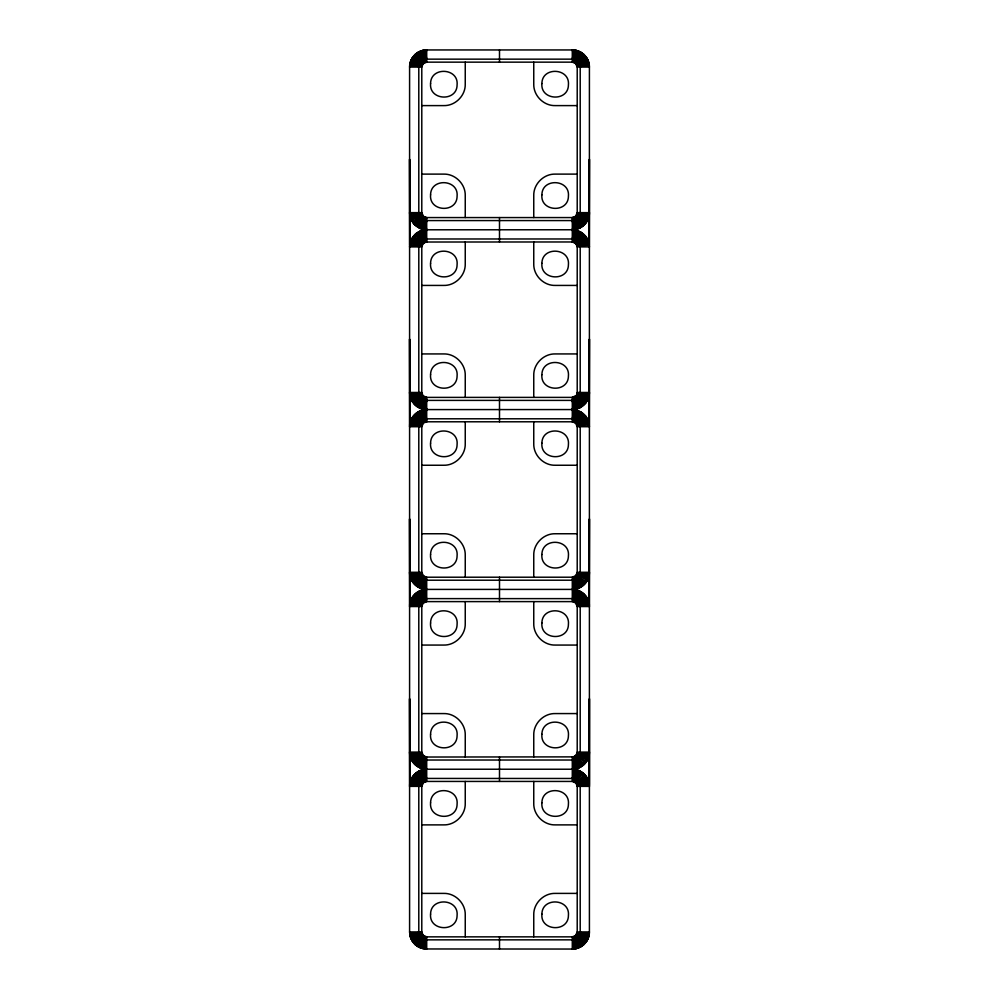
<?xml version="1.0" encoding="UTF-8"?>
<svg xmlns="http://www.w3.org/2000/svg" width="999" height="999" viewBox="0 0 999 999"><rect width="100%" height="100%" fill="white"/><g stroke="black" fill="none" stroke-linecap="round" stroke-linejoin="round"><path stroke-width="1.5" d="M576.136 398.214L577.21 392.47L577.21 246.89L575.936 243.594L572.29 241.97L425.999 242.02L423.064 243.594L421.79 246.89L421.79 392.47L423.064 395.766L426.71 397.39L572.29 397.39L576.236 395.392L585.526 403.334L580.357 407.567L573.126 409.565L426.71 409.59C417.57 409.365 409.365 417.57 409.59 426.71L421.79 426.71L423.414 423.064L426.71 421.79L572.29 421.79L575.586 423.064L577.21 426.71L577.21 572.29L575.936 575.586L572.29 577.21L426.71 577.21L423.414 575.936L421.79 572.29L421.79 426.71L417.819 424.95L409.915 423.376M419.493 239.673L419.505 238.112L415.846 233.654L420.167 231.069L425.874 229.795L572.29 229.77C581.43 229.995 589.635 221.79 589.41 212.65L577.21 212.65L575.586 216.296L572.29 217.57L426.71 217.57L423.414 216.296L421.79 212.65L421.79 67.07L423.064 63.774L426.71 62.15L572.29 62.15L575.586 63.424L577.21 67.07L577.21 212.65L581.181 214.41L589.085 215.984M420.567 946.752L419.393 947.402L419.143 946.078L417.907 946.615L417.844 945.204L416.508 945.678L416.533 944.33L415.209 944.617L412.962 942.132L410.327 936.9L409.59 931.93L409.59 67.07C409.365 57.93 417.57 49.725 426.71 49.95L572.29 49.95C581.43 49.725 589.635 57.93 589.41 67.07L589.41 931.93C589.635 941.07 581.43 949.275 572.29 949.05L425.037 948.963L419.393 947.402L415.209 944.617L415.359 943.281L412.624 939.46L409.59 931.93L421.79 931.93L423.064 935.226L426.71 936.85L572.29 936.85L575.586 935.576L577.21 931.93L577.21 786.35L575.936 783.054L572.29 781.43L426.71 781.43L423.414 782.704L421.79 786.35L421.79 931.93L417.819 933.69L420.966 938.935L425.824 940.958L426.71 939.847L572.29 939.847L577.609 937.799L579.445 935.314L580.207 931.93L580.194 785.963L578.159 781.031L573.064 778.471L426.71 778.433L421.116 780.756L418.793 786.35L418.793 931.93C417.957 936.075 424.875 941.258 425.986 939.31L421.466 937.174L418.793 931.93L417.682 932.816L417.819 933.69L419.617 934.077L422.077 933.578L418.718 936.2L422.764 934.852L420.304 938.336L423.788 935.876L422.589 938.098L420.966 938.935L422.877 935.763L425.137 937.112L426.71 936.85L426.71 949.05L419.18 946.016L415.422 943.218L414.023 943.431L414.31 942.107L412.962 942.132L413.436 940.796L412.025 940.733L412.624 939.46L411.238 939.247L411.888 938.073M589.085 63.736L581.181 65.31L577.21 67.07L589.41 67.07L586.376 59.54L583.578 55.782L583.791 54.383L582.467 54.658L582.492 53.322L581.156 53.796C573.876 61.214 579.283 60.102 580.207 67.07L580.207 212.65L579.607 215.672L577.609 218.519L572.29 220.567L426.71 220.567L423.688 219.967L420.841 217.957L418.793 212.65L418.793 67.07L421.116 61.476L426.71 59.153L572.29 59.153L576.685 60.489M422.589 578.458L420.966 579.295L421.466 577.534L423.414 575.936L421.678 579.832L425.824 581.318L426.71 580.207L572.29 580.207L577.884 577.884L580.207 572.29L580.207 426.71L577.884 421.116L572.29 418.793L426.71 418.793L421.391 420.841L419.393 423.688L418.793 426.71L418.793 572.29C417.957 576.435 424.875 581.618 425.986 579.67L421.466 577.534L418.793 572.29L417.682 573.176L418.718 576.56L421.678 579.832L423.214 578.833L424.188 576.51L422.589 578.458L422.44 580.282L423.876 579.145L424.612 576.735L422.202 575.299L421.79 572.29L409.59 572.29C409.365 581.43 417.57 589.647 426.71 589.41L572.29 589.41C581.43 589.635 589.635 581.43 589.41 572.29L577.21 572.29L581.181 574.05L580.968 574.912L578.696 578.696L574.912 580.968L573.176 581.318L572.29 580.207L577.534 577.534L580.207 572.29L581.318 573.176L581.181 574.05L579.383 574.437L576.923 573.938L579.145 575.124L580.968 574.912L579.557 573.738L577.06 573.476L575.724 576.473L572.29 577.21L572.29 601.61L575.586 602.884L577.21 606.53L577.21 752.11L576.236 755.032L573.476 756.88L426.71 757.03L423.414 755.756L421.79 752.11L421.79 606.53L423.064 603.234L426.71 601.61L572.29 601.61L574.05 597.639L578.696 600.124L581.318 605.644L580.207 606.53L580.207 752.11L578.159 757.429L575.312 759.427L572.29 760.027L426.71 760.027L423.326 759.265L420.841 757.429L418.793 752.11L418.793 606.53L419.393 603.508L421.391 600.661L426.71 598.613L572.677 598.626L577.884 600.936L580.207 606.53L583.603 605.419M422.589 758.278L420.966 759.115L421.466 757.354L423.414 755.756L421.678 759.652L425.824 761.126L426.71 760.027L421.466 757.354L418.793 752.11L417.682 752.996L419.168 757.142L421.678 759.652L423.214 758.653L424.188 756.33L422.589 758.278L422.44 760.102L423.876 758.965L424.612 756.555L422.202 755.119L421.79 752.11L409.59 752.11C409.365 761.25 417.57 769.467 426.71 769.23L572.29 769.23C581.43 769.455 589.635 761.25 589.41 752.11L577.21 752.11L581.181 753.87L580.669 755.581L577.322 759.652L573.176 761.126L572.29 760.027L577.534 757.354L580.207 752.11L581.181 753.87L576.923 753.758L580.282 756.38L578.458 756.231L576.51 754.632L580.669 755.581L579.383 754.257M422.003 937.661L421.678 939.472L424.612 936.375L424.088 940.608L425.999 936.8L425.986 939.31L424.95 940.821L424.563 939.023L425.661 937.249M580.207 606.53L576.997 600.799L577.322 598.988L575.786 599.987L574.812 602.31L578.034 599.525L576.473 603.096L578.696 600.124L576.997 600.799L575.586 602.884L577.297 604.457L577.21 606.53L589.41 606.53C589.622 597.664 581.967 589.71 573.126 589.385L573.851 588.186C581.243 587.574 587.574 581.243 588.186 573.851L589.41 572.29M578.833 782.854L580.669 782.879L579.383 784.203L576.923 784.702L579.145 783.516L580.968 783.728L577.16 785.639L577.072 783.803L575.586 782.704L577.322 778.808L573.176 777.334L572.29 778.433L577.534 781.106L580.207 786.35L581.318 785.464L589.323 784.677L589.41 698.688L589.41 786.35L577.21 786.35L581.181 784.59L579.832 781.318L577.322 778.808L575.786 779.807L574.812 782.13L578.034 779.345L575.936 783.054L579.832 781.318L577.072 783.803L579.295 780.606L577.534 781.106M409.915 243.556L417.819 245.13L421.79 246.89L409.59 246.89L411.238 239.573L415.846 233.654M419.855 603.696L418.032 603.908L421.316 606.006L422.527 603.096L424.612 602.085L424.088 597.852L425.262 599.263L425.524 601.76L423.239 598.151L424.188 602.31L420.966 599.525L423.064 603.234L419.168 601.498L420.167 603.034L422.49 604.008L420.542 602.409L418.718 602.26L422.077 604.882L417.819 604.77L418.793 606.53L421.466 601.286L426.71 598.613L425.824 597.502L421.678 598.988L418.331 603.059L417.819 604.77L421.79 606.53L409.59 606.53C409.39 597.689 417.033 589.66 425.874 589.435L425.149 588.186L425.936 580.169M418.806 246.503L418.793 392.47L419.393 395.492L421.391 398.339L426.71 400.387L572.29 400.387L577.884 398.064L580.207 392.47L580.207 246.89L579.607 243.868L577.609 241.021L572.29 238.973L426.323 238.986L421.116 241.296L418.806 246.503L409.677 245.217L409.59 159.228L409.777 244.38L410.814 245.329L409.59 246.89M420.979 781.643L420.304 779.944L423.788 782.404L422.589 780.182L420.966 779.345L423.064 783.054L419.168 781.318L420.167 782.854L422.49 783.828L420.542 782.229L418.718 782.08L422.077 784.702L417.819 784.59L418.793 786.35L421.466 781.106L426.71 778.433L425.824 777.334L423.239 777.971L419.168 781.318L417.819 784.59L421.79 786.35L409.59 786.35C409.39 777.509 417.033 769.48 425.874 769.255L425.149 768.006L425.936 759.989M589.385 393.306L589.41 392.47L577.21 392.47L581.181 394.23L589.085 395.804L589.385 393.306L588.186 394.031L580.169 393.244M421.74 50.687L424.612 62.625L420.167 51.249M421.74 230.507L424.612 242.445L420.167 231.069M421.74 410.327L424.612 422.265L420.167 410.889M577.26 229.033L574.388 217.095L578.833 228.471M578.833 408.291L576.198 401.91L574.912 401.148L574.388 396.915L575.786 399.013L575.761 400.849L573.176 401.498L572.29 400.387L573.001 397.34L577.26 408.853M581.143 238.037L580.781 241.221L578.871 242.495M409.615 246.054L410.814 245.329C411.426 237.949 417.769 231.606 425.149 230.994L425.874 229.795L420.167 228.471L424.188 216.87L420.966 219.655L421.353 222.677M409.59 426.71L410.814 425.149C411.426 417.769 417.769 411.426 425.149 410.814L425.874 409.615L420.167 408.291L424.188 396.69L420.966 399.475L421.353 402.497M578.833 51.249L574.812 62.85L578.034 60.065L580.968 64.448L581.318 66.184L580.207 67.07L577.534 61.826L572.29 59.153L573.963 50.037M589.41 212.65L588.186 214.211C587.574 221.591 581.231 227.934 573.851 228.546L573.126 229.745L578.833 231.069L574.812 242.67L578.034 239.885L577.647 236.863L580.357 231.793L586.038 236.688L589.085 243.556L589.41 246.89L577.21 246.89L581.181 245.13L589.085 243.556M589.41 392.47L588.186 394.031C587.574 401.411 581.231 407.754 573.851 408.366L573.126 409.565L578.833 410.889L574.812 422.49L578.034 419.705L577.647 416.683L580.357 411.613L586.038 416.508L589.085 423.376L589.41 426.71L577.21 426.71L581.181 424.95L589.085 423.376M416.508 945.678L416.583 944.267L415.209 944.617L415.422 943.218L414.023 943.431L414.373 942.057L412.962 942.132M582.767 56.593L582.492 53.322M426.71 62.15L426.086 60.689L426.71 59.153L424.725 57.043L423.751 57.293L425.986 59.69L426.186 61.676L423.701 62.562L422.44 59.078L422.802 57.63L424.088 58.392L426.71 62.15L426.71 49.95L419.18 52.984L417.907 52.385L417.844 53.796L422.315 60.489M417.207 226.885L421.678 220.192L422.077 214.298L410.327 217.62L414.023 224.138L420.167 228.471M420.167 408.291L417.207 406.705L421.678 400.012L421.241 394.73L421.94 393.656L409.915 395.804L409.59 392.47L421.79 392.47L417.819 394.23L419.168 397.502L422.44 400.462L425.824 401.498L426.71 400.387L426.086 398.851L424.45 397.939L426.71 400.387L425.149 408.366L425.874 409.615M573.826 239.123L575.399 231.231L573.963 229.683L572.29 220.567L577.534 217.894L580.207 212.65L581.181 214.41L578.696 219.056L576.997 218.381L575.586 216.296L577.534 217.894L577.959 221.141L581.805 226.885M581.805 232.655L576.997 240.534L576.923 245.242L581.181 245.13L580.207 246.89L577.534 241.646L572.29 238.973L573.851 230.994L573.126 229.745M575.624 948.725L574.05 940.821L572.29 936.85L572.29 949.05L579.82 946.016L581.093 946.615L581.156 945.204L586.376 939.46L589.41 931.93L577.21 931.93L581.181 933.69L580.669 935.401L577.322 939.472L573.176 940.958L572.29 939.847L577.534 937.174L580.207 931.93L581.318 932.816L581.181 933.69L579.383 934.077L577.06 933.116L579.557 933.378L580.968 934.552L577.072 934.477L580.669 935.401L579.383 934.077M425.137 781.168L424.163 781.568L423.239 777.971L425.524 781.58L425.262 779.083L424.088 777.672L424.637 781.343L426.71 781.43L426.71 757.03L424.95 761.001L423.376 768.905M574.363 577.297L575.786 578.833L575.761 580.669L574.437 579.383L573.938 576.923L575.124 579.145L574.912 580.968L573.738 579.557L573.863 577.472M576.411 780.182L576.56 778.358L573.938 781.717L574.05 777.459L572.29 781.43L572.29 757.03L573.863 757.292L574.812 756.33L576.411 758.278L576.56 760.102L575.124 758.965L574.388 756.555L578.833 767.931M587.112 938.073L587.762 939.247L586.438 939.497L586.975 940.733L585.564 940.796L586.038 942.132L584.69 942.107L584.977 943.431L583.641 943.281L583.791 944.617L582.467 944.33L582.492 945.678L581.156 945.204L579.82 946.016L579.607 947.402L578.396 946.677L578.059 948.051L576.947 947.289L577.26 948.313L574.912 940.608L572.814 937.324L575.299 936.438L576.56 939.922L574.363 936.937L577.322 939.472L576.123 935.763L585.526 942.794M425.874 229.795L425.149 228.546L426.71 220.567L421.466 217.894L418.793 212.65L417.682 213.536L418.331 216.121L421.678 220.192L424.95 221.541L426.71 217.57L426.71 241.97L425.137 241.708L424.188 242.67L422.589 240.722L422.44 238.898L419.505 238.112L421.69 240.771M421.74 408.853L424.088 401.148L423.451 398.564L424.95 401.361L426.71 397.39L426.71 421.79L423.701 422.202L422.44 418.718L419.505 417.932L415.846 413.474M577.26 230.507L575.249 237.113L573.014 239.51L572.29 241.97L572.29 217.57L573.863 217.832L574.812 216.87L576.411 218.818L576.56 220.642L573.176 221.678L572.29 220.567L573.001 217.52L573.738 219.917L576.198 222.09L578.771 220.542L580.332 220.679M575.624 409.915L574.05 417.819L572.29 421.79L572.29 397.39L575.299 396.978L576.411 398.638L576.198 401.91L575.312 399.787M422.589 600.362L422.44 598.538L423.876 599.675M422.589 780.182L422.44 778.358L423.876 779.495M574.837 577.072L576.411 578.458L576.56 580.282L575.124 579.145M417.907 52.385L417.794 53.721L417.207 52.835L417.844 53.796L412.624 59.54L409.59 67.07L421.79 67.07L417.819 65.31L409.915 63.736M412.475 237.387L419.168 241.858L423.426 241.97L421.753 242.819L421.678 239.348L417.207 232.655M581.093 946.615L581.206 945.279M580.332 238.861L578.683 244.243L576.735 244.792L588.111 240.347M573.126 409.565L573.851 410.814L572.29 418.793L577.534 421.466L580.207 426.71L581.318 425.824L580.669 423.239L578.833 423.214L576.735 424.612L578.683 424.063L580.332 418.681M426.71 241.97L425.487 234.428L426.71 229.77L425.487 225.112L425.936 220.529M426.71 421.79L425.487 414.248L426.71 409.59L425.487 404.932L425.936 400.349M575.624 50.275L573.001 62.2L577.26 50.687L576.947 51.711L578.059 50.949L578.396 52.323L583.578 55.782L584.977 55.582L584.69 56.893L586.038 56.868L585.564 58.204L586.975 58.279L586.376 59.54L587.762 59.753L587.112 60.927M581.093 52.385L581.156 53.796L581.805 52.835L581.206 53.721L581.093 52.385L579.82 52.984L579.607 51.598L578.396 52.323L572.29 49.95L573.513 54.608L573.064 59.191M573.064 220.529L573.513 225.112L572.29 229.77L573.513 234.428L573.064 239.011M573.064 400.349L573.513 404.932L572.29 409.59L573.513 414.248L573.064 418.831M425.037 948.963L425.936 939.809M573.064 598.651L573.851 590.634L573.126 589.385M589.41 752.11L588.186 753.671C587.574 761.063 581.243 767.394 573.851 768.006L573.126 769.205L573.851 770.454L573.064 778.471M426.323 59.166L425.824 58.042L424.088 58.392L420.304 60.664L420.979 62.363L423.064 63.774L422.003 61.339L418.818 60.589L413.474 56.206M420.304 240.484L417.819 245.13L418.793 246.89L421.466 241.646L426.71 238.973L424.95 237.999L420.304 240.484L420.979 242.183L423.064 243.594L422.003 241.159L417.257 240.572M579.27 243.157L585.364 239.91L586.038 236.688L584.627 236.763L578.409 241.87M421.74 229.033L425.999 217.52L424.637 217.657L422.527 216.084L420.304 219.056L423.276 216.833L421.466 217.894L420.966 219.655M424.95 58.179L424.637 62.063M423.751 237.113L424.95 237.999L424.637 241.883M423.376 409.915L424.5 415.559L423.751 416.933L424.95 417.819L424.063 420.317L421.678 419.168L417.207 412.475M575.624 229.445L574.05 221.541L574.363 217.657M575.249 402.247L574.05 401.361L574.363 397.477M420.129 217.045L417.257 218.968L417.033 220.592L413.474 223.514M417.207 406.705L413.474 403.334L417.033 400.412L417.257 398.788L420.129 396.865M578.871 62.675L581.743 60.752L581.967 59.128L585.526 56.206M580.781 241.221L581.967 238.948M578.871 422.315L581.743 420.392L581.967 418.768L585.526 415.846M574.837 601.748L574.912 597.852L572.814 601.136L576.123 602.697M575.124 779.495L574.912 777.672L572.814 780.956L576.123 782.517M423.701 217.158L422.14 216.408L422.177 217.183L423.151 217.982L422.202 215.659L417.033 220.592L418.668 220.679L420.317 215.297L422.265 214.748L420.167 216.146L418.331 216.121L419.617 214.797L417.819 214.41L409.915 215.984L409.59 212.65L421.79 212.65L417.819 214.41L418.943 214.186M423.376 409.265L424.725 402.497L424.088 401.148L425.999 397.34L422.527 396.653L420.966 399.475M576.947 51.711L576.448 50.462L573.738 52.323L572.29 49.95L572.29 62.15L573.863 61.888L575.212 63.124L578.696 60.664L576.473 63.636L575.849 61.738L577.634 62.687L578.034 60.065L573.176 58.042L572.29 59.153L573.938 62.438L576.56 59.078L576.198 57.63L574.587 59.503M576.411 240.722L576.198 237.45L575.249 237.113L572.814 241.496L576.473 242.707L578.034 239.885L574.05 237.999L572.29 238.973L573.938 242.257L577.647 236.863M577.26 410.327L573.001 421.84L574.363 421.703L575.212 422.764L576.997 420.979L581.967 418.768M419.493 219.867L420.591 217.67M409.59 392.47L412.624 400L415.422 403.758L415.209 405.157L416.583 404.807L421.69 398.589M576.136 61.326L576.236 64.148L578.458 62.949L579.495 58.292L583.154 53.834L582.467 54.658M586.038 56.868L584.627 56.943L584.977 55.582L583.641 55.719L583.791 54.383L582.417 54.733M576.136 241.146L576.236 243.968L578.458 242.769L579.507 239.673L579.245 236.488L578.733 234.84L573.626 233.291L572.29 229.77L573.626 226.249L580.956 223.214L580.519 224.975L581.693 224.101L584.977 224.138L584.627 222.777L578.409 217.67M589.41 426.71L586.376 419.18L583.578 415.422L583.791 414.023L582.417 414.373L577.31 420.591M425.037 50.037L426.71 59.153L421.466 61.826L418.793 67.07L417.682 66.184L409.677 65.397M424.163 62.288L422.202 64.061L421.316 66.546L418.032 64.448L420.304 60.664M424.163 242.108L421.928 244.343L421.84 246.166L419.443 245.454L417.682 246.004L418.831 246.116M414.385 400.699L414.66 398.913L419.73 396.203M425.174 418.943L424.5 415.559L425.599 415.397L426.71 418.793L421.466 421.466L418.793 426.71L417.682 425.824L409.677 425.037L409.59 339.048L409.777 424.2L410.814 425.149L409.615 425.874M424.163 421.928L421.928 424.163L421.84 425.986L419.443 425.274L417.682 425.824L418.718 422.44L420.966 419.705L424.95 417.819L426.71 418.793M424.637 781.343L422.202 783.341L421.84 785.639L418.032 783.728L419.855 783.516M574.837 217.432L577.072 215.197L577.16 213.374L580.968 215.272L578.384 215.909L581.181 214.41L580.057 214.186M574.837 397.252L577.072 395.017L577.16 393.194L579.557 393.906L581.318 393.356L579.295 398.214L575.761 400.849L572.29 397.39M579.27 422.977L586.376 419.18L586.975 417.919L585.564 417.844L586.038 416.508L584.627 416.583L584.977 415.222L583.578 415.422L573.963 409.503L572.29 400.387L577.534 397.714L580.207 392.47L581.318 393.356L580.194 392.857M577.609 573.339L577.472 573.863M574.837 756.892L577.072 754.657L577.16 752.821L580.968 754.732L579.145 754.944M577.609 932.979L574.837 936.712M421.491 215.434L421.753 216.721M577.509 64.286L577.247 62.999L576.923 65.422L581.181 65.31L580.057 65.534M577.509 244.106L577.247 242.819M584.34 240.447L584.615 238.661L586.525 237.387M584.34 420.267L584.615 418.481L586.525 417.207M579.82 946.016L579.607 947.402L578.433 946.752M575.312 759.427L575.761 760.489L574.437 759.203L574.363 757.117M575.786 938.473L575.761 940.309L574.437 939.023L574.363 936.937M418.768 417.033L423.239 418.331L424.563 419.617L424.637 421.703M423.376 589.085L424.95 581.181L426.71 577.21L426.71 601.61L424.163 601.748M577.31 218.769L579.495 221.428L578.733 224.7M426.71 400.387L425.599 403.783L424.5 403.621L422.802 401.91L422.589 398.638L420.542 396.591L418.793 392.47L417.682 393.356L409.677 394.143M576.56 59.078L576.411 60.902M578.696 420.304L578.021 422.003L575.936 423.414L575.849 421.378L577.622 423.151L576.923 425.062L579.383 424.563L580.669 423.239L576.56 418.718L573.938 422.077L572.29 418.793L573.401 415.397L576.198 417.27L576.411 420.542M418.806 392.857L417.819 394.23L419.617 394.617L418.331 395.941L420.167 395.966L422.265 394.568L420.317 395.117L418.818 398.951L417.033 400.412M588.111 60.527L576.735 64.972L578.683 64.423L580.332 59.041L581.967 59.128L578.409 62.05M417.919 219.855L418.219 218.319M417.919 399.675L418.219 398.139M581.081 59.865L580.781 61.401L582.317 61.713L587.387 59.003L586.376 59.54L587.762 59.753L587.037 60.964L588.411 61.301L587.649 62.413L588.898 62.912L588.036 63.936L589.223 64.56L588.186 65.509L580.169 66.296M581.081 419.505L581.293 421.903M425.174 220.417L423.376 229.445M425.174 400.237L424.725 402.497L426.323 400.374M423.876 579.145L424.088 580.968L425.262 579.557L425.524 577.06L423.239 580.669L423.214 578.833M423.876 758.965L424.088 760.788L425.262 759.377L425.524 756.88L423.239 760.489L423.214 758.653M573.826 59.303L573.289 56.906L574.275 57.043L575.549 60.976L574.05 58.179M423.376 948.725L425.174 939.697M573.826 418.943L573.289 416.546L574.275 416.683L575.549 420.616L574.05 417.819L572.29 418.793M573.826 598.763L575.624 589.735M573.826 778.583L575.624 769.555C582.567 770.841 588.286 776.847 589.223 783.84L588.186 784.789L589.41 786.35M425.174 580.057L424.95 581.181L424.563 579.383M425.174 759.877L424.95 761.001L424.563 759.203M575.624 230.095L575.399 231.231L572.29 229.77L573.738 227.397L576.448 229.258L576.923 227.934L578.059 228.771L578.396 227.397L576.585 226.823M422.877 576.123L420.979 576.997L420.304 578.696L422.003 578.021M422.877 755.943L420.979 756.817L420.304 758.516L422.003 757.841M423.701 396.978L422.527 395.904L420.304 398.876L422.003 398.201L423.414 396.116L422.527 396.653L422.864 398.214M576.473 242.707L575.849 241.558L576.86 243.132L575.936 243.594L578.021 242.183L578.696 240.484L578.034 239.885M578.021 781.643L584.39 774.25M589.085 395.804L585.526 403.334M425.874 49.975L423.826 52.535L425.262 52.323L426.71 49.95L425.487 54.608L425.262 59.803L426.036 60.19M423.414 236.014L425.824 237.862L425.137 241.708M423.751 416.933L425.824 417.682L425.137 421.528M572.964 219.53L575.249 222.427L573.176 221.678L573.738 219.917L572.29 217.57M575.586 403.346L573.176 401.498L573.738 399.737L572.914 398.851L574.737 398.401L572.814 397.864M575.299 62.562L575.586 63.424L579.295 61.326M575.299 422.202L576.123 422.877L578.034 419.705M576.685 399.051L579.245 402.872L580.956 403.034L580.519 404.795L581.693 403.921L583.154 405.706M422.415 52.897L420.604 52.323L420.941 50.949L422.053 51.711L422.552 50.462L423.588 51.324L425.174 59.303M409.59 212.65L410.814 214.211C411.376 220.504 416.021 226.149 422.077 227.934L422.552 229.258L425.262 227.397L426.71 229.77L425.374 233.291L420.604 232.143L420.941 230.769L422.077 231.606L422.552 230.282L425.262 232.143L426.71 229.77L425.374 226.249L424.051 226.049M423.826 412.175L420.604 411.963L420.941 410.589L422.077 411.426L422.552 410.102L425.262 411.963L426.71 409.59L425.374 406.069L423.077 404.445M577.946 64.048L577.06 65.884L581.318 66.184L580.194 66.683M577.946 243.868L577.06 245.704L589.323 245.217L589.41 159.228L589.223 244.38L588.186 245.329L589.41 246.89M575.124 758.965L574.912 760.788L573.738 759.377L573.863 757.292M423.688 59.753L423.239 58.691L426.086 60.689L424.263 61.139L425.562 61.264L425.137 61.888M578.184 56.031L579.495 58.292L577.322 59.528L577.634 62.687M581.805 412.475L577.322 419.168L577.759 424.45L577.06 425.524L589.323 425.037L589.41 339.048L589.223 424.2L588.186 425.149L589.385 425.874M575.124 938.785L574.912 940.608L574.587 939.51M424.413 220.217L424.725 222.677L426.71 220.567L424.45 218.119L425.986 220.03M422.327 217.994L422.44 220.642L425.062 217.282L424.95 221.541L426.323 220.554M424.088 401.148L424.413 400.037M422.44 400.462L425.062 397.103L424.563 399.563L423.239 400.849L423.751 402.247M574.437 59.977L573.476 62.3L572.864 61.176L574.55 61.601L572.964 60.19L575.761 58.691L575.312 59.753M421.74 588.673L424.413 579.87M573.014 239.51L574.55 241.421L572.864 240.996L573.476 242.12L574.437 239.797L573.289 236.726L575.586 236.014L573.513 234.428M574.587 239.323L574.912 238.212L575.549 240.796L574.437 239.797L575.761 238.511L575.249 237.113M421.74 768.493L424.413 759.69M575.249 416.933L575.761 418.331L573.476 421.94L572.864 420.816L574.55 421.241L572.964 419.83L574.288 420.092L573.176 417.682L572.677 418.806M574.587 419.143L574.912 418.032L574.05 417.819M421.74 948.313L424.413 939.51M574.363 601.523L574.437 599.437L575.761 598.151L575.786 599.987L576.997 600.799M574.587 598.95L577.26 590.147M574.587 778.77L577.26 769.967M419.755 56.668L421.478 54.446L425.599 55.757L426.71 59.153M422.527 396.653L423.151 397.802L422.202 395.479L418.818 398.951M420.979 576.997L419.168 577.322L420.167 575.786L422.49 574.812L419.705 578.034L421.466 577.534M420.979 756.817L419.168 757.142L420.167 755.606L422.49 754.632L419.705 757.854L421.466 757.354M575.724 422.527L576.798 423.701L580.182 420.229M420.542 936.051L419.705 937.674L421.466 937.174M577.472 604.957L579.557 605.082L580.968 603.908L579.145 603.696L576.923 604.882L579.383 604.383L580.669 603.059L576.51 604.008L579.295 600.786L577.534 601.286M426.71 220.567L425.599 223.963L423.751 222.427M572.29 59.153L573.401 55.757L574.5 55.919M572.29 238.973L573.401 235.577L575.586 236.014M425.599 763.423L426.71 760.027M572.29 778.433L573.401 775.037M415.671 218.544L416.208 216.995L419.393 215.672M415.671 398.364L416.208 396.815L419.393 395.492M579.607 423.688L582.792 422.365L583.329 420.816M423.276 936.113L421.703 934.003L421.84 932.641L418.032 934.552L419.855 934.764M419.73 53.996L419.118 55.707L417.307 55.619L415.846 53.834L416.533 54.658L416.508 53.322L417.844 53.796L419.18 52.984L419.393 51.598L420.567 52.235M418.943 425.174L417.819 424.95L420.779 424.263L422.077 425.062L419.855 423.876L418.032 424.088L419.443 425.274M421.054 214.36L420.779 215.097L421.84 213.374L422.877 216.483M421.753 396.541L422.077 394.118L420.779 394.917L420.904 393.618M420.567 424.85L422.49 424.188L413.474 415.846M578.221 64.623L578.096 65.922L578.433 65.21M576.923 407.754L576.448 409.078L573.738 407.217L572.29 409.59L573.626 413.111L576.248 413.636L572.29 409.59L573.626 406.069L577.959 406.156L576.923 407.754L578.059 408.591L578.396 407.217L579.607 407.942L579.82 406.556L581.093 407.155L579.245 402.872M424.95 237.999L425.986 239.51L425.661 241.583M424.95 417.819L425.986 419.33L425.999 421.84L424.263 420.779L426.086 420.329L424.563 419.617M426.71 49.95L425.374 53.471L422.752 53.996L425.487 54.608M424.563 599.437L424.95 597.639L425.986 599.15L425.661 601.211M424.563 779.257L424.95 777.459L425.986 778.97L425.661 781.031M574.437 579.383L574.05 581.181L573.014 579.67L573.339 577.609M574.437 759.203L574.05 761.001L573.014 759.49L573.339 757.429M574.437 939.023L574.05 940.821L573.826 939.697M576.947 947.289L576.448 948.538L575.412 947.676L574.8 948.863L573.851 947.826L573.126 949.025M421.241 214.91L421.391 213.699M420.167 588.111L423.688 579.607M575.312 239.573L575.761 238.511M420.167 767.931L423.688 759.427M575.312 419.393L575.761 418.331L576.56 418.718M420.167 947.751L423.688 939.247M575.312 599.213L578.833 590.709M575.312 779.033L578.833 770.529M422.315 219.231L421.903 221.666L423.688 219.967M423.239 400.849L423.688 399.787M426.086 219.031L426.71 217.57M426.086 398.851L426.71 397.39M572.29 62.15L572.914 60.689M572.29 241.97L572.914 240.509L574.288 240.272L573.176 237.862L572.677 238.986M572.29 421.79L572.914 420.329M578.583 65.822L578.908 65.072M578.583 245.642L578.908 244.892M578.583 425.462L578.908 424.712M421.703 934.003L419.168 936.962L420.979 936.637M578.833 603.034L579.832 601.498L578.021 601.823M572.677 59.166L573.176 58.042L573.738 59.803M426.323 580.194L425.824 581.318L425.262 579.557M426.323 939.834L425.824 940.958L425.262 939.197M426.323 760.014L425.824 761.126L425.262 759.377M572.677 598.626L574.05 597.639L574.437 599.437L575.786 599.987M572.677 778.446L573.176 777.334L573.738 779.083M420.941 50.949L422.077 51.786L422.552 50.462L423.601 51.411L424.2 50.137L425.149 51.174M425.174 239.123L423.601 231.231L424.2 229.957L425.149 230.994L426.71 229.77L422.077 227.934L420.941 228.771L420.604 227.397L422.415 226.823L425.037 229.857L425.936 239.011M423.601 411.051L424.2 409.777L425.149 410.814L426.71 409.59L425.262 407.217L422.552 409.078L422.077 407.754L415.422 403.758L414.023 403.958L414.373 402.597L412.475 401.973L409.915 395.804M575.399 228.309L574.8 229.583L573.851 228.546L572.29 229.77L577.072 235.327L578.733 234.84M573.826 400.237L575.399 408.129L574.8 409.403L573.851 408.366L572.29 409.59L573.738 411.963L575.174 412.175M573.963 589.497L575.399 587.949L573.826 580.057M573.963 769.317L575.399 767.769L576.448 768.718L576.923 767.394L578.059 768.231L578.396 766.857L579.607 767.582L579.82 766.196L581.093 766.795L581.156 765.384L582.492 765.858L582.417 764.447L583.791 764.797L583.578 763.398L584.977 763.611L584.627 762.237L578.409 757.13M425.262 599.263L425.824 597.502L426.323 598.626M425.262 779.083L425.824 777.334L426.323 778.446M573.738 579.557L573.176 581.318L572.677 580.194M573.738 759.377L573.176 761.126L572.677 760.014M573.738 939.197L573.176 940.958L572.677 939.834M418.643 227.747L422.977 219.63M576.023 60.09L580.357 51.973L579.857 52.922L579.607 51.598L578.433 52.235M418.643 407.567L422.977 399.45M576.023 239.91L576.56 238.898M418.643 587.387L422.977 579.27M576.023 419.73L577.647 416.683M418.643 767.207L422.977 759.09M576.023 599.55L580.357 591.433M418.643 947.027L422.977 938.91M576.023 779.37L580.357 771.253M420.317 215.297L411.613 220.717M420.317 395.117L418.718 396.74L420.542 396.591M578.683 64.423L582.317 61.713M578.683 244.243L580.282 242.62L578.696 240.484L576.997 241.159L575.586 243.244L577.609 245.841M420.167 575.786L418.331 575.761L419.617 574.437L422.077 573.938L418.718 576.56L420.542 576.411M578.683 424.063L580.282 422.44L578.458 422.589M420.167 755.606L418.331 755.581L419.617 754.257L422.077 753.758L418.718 756.38L420.542 756.231M579.145 603.696L580.282 602.26L578.458 602.409M579.145 783.516L580.282 782.08L578.458 782.229M575.724 62.887L577.609 66.021M422.877 396.303L421.391 393.519M576.473 423.276L577.609 425.661M425.874 589.435L425.149 590.634C417.757 591.246 411.426 597.577 410.814 604.969L409.59 606.53M425.874 769.255L425.149 770.454C417.757 771.066 411.426 777.397 410.814 784.789L409.59 786.35M423.414 415.834L425.487 414.248M421.903 401.486L422.315 399.051M576.685 240.309L577.322 239.348L575.786 240.347M576.685 420.129L577.097 417.694M417.207 586.525L422.315 578.871M417.207 766.345L422.315 758.691M576.685 599.949L581.805 592.295M417.207 946.165L422.315 938.511M576.685 779.769L581.805 772.115M412.562 939.497L411.238 939.247L411.963 938.036L410.589 937.699L411.351 936.587L410.102 936.088L410.964 935.052L409.777 934.44L410.814 933.491L409.615 932.766M579.383 64.923L580.669 63.599L579.607 64.048M579.383 244.743L580.669 243.419L580.282 242.62L578.458 242.769M419.617 934.077L418.331 935.401L420.167 935.426M588.411 61.301L587.574 62.438L588.898 62.912L587.949 63.961M410.589 937.699L411.426 936.562L410.102 936.088L411.051 935.039M422.14 63.312L421.054 64.048L423.414 63.424L422.964 62.5L421.366 62.687M422.14 243.132L421.054 243.868L423.414 243.244L422.964 242.32L421.753 242.819M422.14 422.952L421.491 423.926L421.378 423.151L423.414 423.064L422.003 420.979L418.818 420.229M576.86 216.408L577.946 215.672L575.936 215.946L578.021 217.357L578.696 219.056L576.56 220.642L574.288 219.268L575.786 219.193L579.495 221.428L583.154 225.886M425.661 577.609L424.163 577.072M425.661 757.429L424.163 756.892M415.846 225.886L421.69 218.769M577.31 60.951L578.771 59.178L578.608 57.617M415.846 405.706L416.583 404.807L416.508 406.218L417.844 405.744L417.907 407.155L419.18 406.556L419.393 407.942L422.415 406.643L425.037 409.677L425.936 418.831M577.31 240.771L583.154 233.654M415.846 585.526L421.69 578.409M583.154 413.474L582.417 414.373L582.492 412.962L581.156 413.436L581.093 412.025L579.82 412.624L580.519 414.385M415.846 765.346L421.69 758.229M577.31 600.411L583.154 593.294M415.846 945.166L421.69 938.049M577.31 780.231L583.154 773.114M420.904 213.798L418.032 215.272L419.855 215.484M579.557 65.634L580.968 64.448L579.145 64.236M579.557 245.454L580.968 244.268L580.669 243.419L579.607 243.868M579.557 425.274L580.968 424.088L579.145 423.876M419.617 574.437L417.819 574.05L419.33 573.014L421.84 573.001L418.032 574.912L419.855 575.124M421.528 753.683L419.443 753.558L418.032 754.732L419.855 754.944M423.239 221.029L424.563 219.743L423.451 218.744L424.088 221.328L421.903 221.666M424.2 229.583L425.149 228.546M424.2 409.403L425.149 408.366L426.71 409.59L425.374 413.111L424.051 413.311M576.411 398.638L578.034 399.475L576.473 396.653L575.574 397.39L577.247 396.541L575.299 396.978M574.8 229.957L573.851 230.994L575.174 232.355M574.8 409.777L573.851 410.814L575.399 411.051L576.448 410.102L577.959 413.024L576.585 412.537M409.59 572.29L410.814 573.851C411.401 580.681 416.858 586.7 423.601 587.949L424.2 589.223L425.149 588.186L426.71 589.41L425.149 590.634L424.2 589.597L423.601 590.871L422.552 589.922L422.077 591.246L420.941 590.409L420.604 591.783L419.393 591.058L419.18 592.444L417.907 591.845L417.844 593.256L416.508 592.782L416.583 594.193L415.209 593.843L415.422 595.242L414.023 595.029L414.373 596.403L412.962 596.328L413.436 597.664L412.025 597.727L412.624 599L411.238 599.213L411.963 600.424L410.589 600.761L411.426 601.898L410.102 602.372L411.051 603.421L409.777 604.02L410.814 604.969L409.615 605.694M574.8 589.223L573.851 588.186L572.29 589.41L573.851 590.634L574.8 589.597L575.399 590.871C582.142 592.12 587.599 598.139 588.186 604.969L589.41 606.53M409.59 752.11L410.814 753.671C411.401 760.501 416.858 766.52 423.601 767.769L424.2 769.043L425.149 768.006L426.71 769.23L425.149 770.454L424.2 769.417L423.601 770.691L422.552 769.742L422.077 771.066L420.941 770.229L420.604 771.603L419.393 770.878L419.18 772.264L417.907 771.665L417.844 773.076L416.508 772.602L416.583 774.013L415.209 773.663L415.422 775.062L414.023 774.849L414.373 776.223L412.962 776.148L413.436 777.484L412.025 777.547L412.624 778.82L411.238 779.033L411.963 780.244L410.589 780.581L411.426 781.717L410.102 782.192L411.051 783.241L409.777 783.84L410.814 784.789L409.615 785.514M574.8 769.043L573.851 768.006L572.29 769.23L573.851 770.454L575.624 769.555M425.137 217.832L425.562 218.456M425.137 397.652L425.562 398.276M414.61 224.75L421.116 218.244M577.884 61.476L584.39 54.97L583.641 55.719M414.61 404.57L421.116 398.064M577.884 241.296L584.39 234.79M414.61 584.39L421.116 577.884M577.884 421.116L584.39 414.61M414.61 764.21L421.116 757.704M577.884 600.936L584.39 594.43M414.61 944.03L421.116 937.524M577.884 780.756L578.696 779.944L576.997 780.619M418.806 66.683L417.819 65.31L420.317 64.423L419.168 62.038L422.327 61.726L418.818 60.589M587.387 220.717L576.735 214.748L579.832 217.682L576.673 217.994L580.781 218.319L586.525 222.153M411.613 418.643L417.707 421.903L422.327 421.366L419.705 420.966L420.591 421.69M581.693 403.921L579.495 401.248L574.288 399.088L580.332 400.499L579.832 397.502L576.673 397.814L579.295 398.214L578.409 397.49M422.639 62.113L421.753 62.999L423.426 62.15L421.466 61.826L417.307 55.619M422.589 240.722L420.966 239.885L421.466 241.646L422.639 241.933M576.473 216.833L575.574 217.57L577.247 216.721L575.299 217.158M422.589 420.542L420.966 419.705L422.527 422.527L423.426 421.79L421.753 422.639L423.701 422.202M580.169 605.756L589.323 604.857L589.41 518.868L589.223 604.02L588.186 604.969L589.385 605.694M425.874 949.025L425.149 947.826L424.2 948.863L423.601 947.589L422.552 948.538L422.053 947.289L420.941 948.051L420.604 946.677L419.393 947.402L419.18 946.016M423.588 947.676L422.552 948.538L422.077 947.214L420.941 948.051M585.526 236.026L584.627 236.763L587.037 240.784L588.186 245.329L589.385 246.054M413.474 583.154L420.591 577.31M578.409 601.51L585.526 595.666M413.474 762.974L420.591 757.13M578.409 781.33L585.526 775.486M413.474 942.794L420.591 936.95M420.591 397.49L419.705 398.214L421.466 397.714L421.366 396.853L422.639 397.427M578.409 421.69L579.295 420.966L577.534 421.466L577.634 422.327L577.185 421.828M419.93 65.722L422.49 64.548L419.705 61.326L420.591 62.05M579.07 213.998L577.509 215.434L576.923 214.298L579.383 214.797L580.669 216.121L578.833 216.146M577.322 59.528L575.786 60.527M421.678 220.192L423.214 219.193M421.678 400.012L423.214 399.013L425.986 399.85M577.322 419.168L575.786 420.167M577.609 605.481L579.67 605.806L581.181 604.77L579.383 604.383M421.391 753.159L419.33 752.834L417.819 753.87L419.617 754.257M579.495 221.428L578.608 222.103L575.761 221.029L572.914 219.031L574.737 218.581L572.814 218.044M419.755 236.488L418.768 237.213L423.239 238.511L426.086 240.509L424.263 240.959L426.186 241.496M579.882 403.833L580.956 403.034M420.417 65.822L422.265 64.972L420.167 63.574L418.331 63.599L419.617 64.923M420.417 245.642L422.265 244.792L420.167 243.394L418.331 243.419L419.617 244.743L422.077 245.242L419.855 244.056L418.032 244.268L419.443 245.454M578.583 213.898L577.297 214.723M576.585 52.897L577.959 53.384L576.923 51.786L578.059 50.949M576.923 411.426L578.059 410.589L578.396 411.963L580.357 411.613M577.297 394.543L578.583 393.718L577.509 395.254L576.923 394.118L579.383 394.617L580.669 395.941L578.833 395.966L576.735 394.568L578.683 395.117L581.181 394.23L580.057 394.006M574.437 779.257L575.761 777.971L575.786 779.807M424.563 939.023L423.239 940.309L423.214 938.473M585.564 58.204L586.525 57.567L581.743 60.752M412.475 222.153L417.257 218.968M581.743 240.572L584.615 238.661M412.475 401.973L417.257 398.788M581.743 420.392L584.615 418.481L587.762 419.393L587.037 420.604L582.792 422.365M412.475 581.805L420.129 576.685M578.871 602.135L586.525 597.015M412.475 761.625L420.129 756.505M578.871 781.955L586.525 776.835M412.475 941.433L420.129 936.325M409.615 66.234L410.814 65.509L409.777 64.56L411.051 63.961L410.102 62.912L411.351 62.413L410.589 61.301L411.963 60.964L419.393 64.048M589.385 213.486L588.186 214.211L580.169 213.424M589.385 573.126L588.186 573.851L589.223 574.8L587.949 575.399L588.898 576.448L587.574 576.923L588.411 578.059L587.037 578.396L587.762 579.607L586.376 579.82L586.975 581.093L585.564 581.156L586.038 582.492L584.627 582.417L578.409 577.31M589.385 752.946L588.186 753.671L580.169 752.884M589.385 932.766L588.186 933.491L589.223 934.44L587.949 935.039L588.898 936.088L587.649 936.587L588.411 937.699L587.037 938.036L587.762 939.247L586.376 939.46M576.585 232.717L580.357 231.793M420.604 227.397L419.393 228.122L419.18 226.736L417.907 227.335L417.844 225.924L416.508 226.398L416.583 224.987L415.209 225.337L415.422 223.938L414.023 224.138L414.373 222.777L412.962 222.852L413.436 221.516L412.025 221.441L412.624 220.18L411.238 219.967L411.963 218.756L416.208 216.995M420.567 245.03L422.49 244.368L413.474 236.026M574.5 415.559L577.522 414.086L578.733 414.66L573.513 414.248M419.855 244.056L420.616 243.631L420.092 244.892L418.718 242.62L411.613 238.823M420.616 423.451L419.855 423.876L417.707 421.903M575.124 599.675L576.56 598.538L576.411 600.362M423.876 938.785L422.44 939.922L422.589 938.098M421.054 425L422.265 424.612L420.167 423.214L418.331 423.239L419.617 424.563L421.054 423.688M579.27 63.337L580.282 62.8L578.458 62.949M419.73 216.383L418.718 216.92L420.542 216.771M585.364 239.91L587.387 238.823M411.613 400.537L414.66 398.913M586.376 419.18L587.387 418.643M411.613 580.357L419.73 576.023M579.27 602.797L587.387 598.463M411.613 760.177L419.73 755.843M579.27 782.617L587.387 778.283M411.613 939.997L419.73 935.663M419.443 65.634L417.682 66.184L418.831 66.296M579.557 214.086L581.318 213.536L580.194 213.037M419.443 605.082L417.682 605.644L418.806 606.143M579.557 573.738L581.318 573.176L580.194 572.677M419.443 784.902L417.682 785.464L418.806 785.963M579.557 753.558L581.318 752.996L580.194 752.497M579.557 933.378L581.318 932.816L580.194 932.317M409.777 244.38L411.051 243.781L410.102 242.732L411.426 242.257L410.589 241.121L411.963 240.784L419.393 243.868M409.777 424.2L411.051 423.601L410.102 422.552L411.426 422.077L410.589 420.941L411.963 420.604L411.238 419.393L412.624 419.18L412.025 417.919L413.436 417.844L420.129 422.315M421.903 237.874L422.802 237.45L426.036 240.01M418.806 213.037L409.677 214.323M580.194 246.503L581.318 246.004L580.169 246.116M580.194 426.323L581.318 425.824L580.169 425.936M418.806 572.677L417.682 573.176L419.443 573.738M580.194 606.143L581.318 605.644L579.557 605.082M418.806 752.497L417.682 752.996L419.443 753.558M580.194 785.963L581.181 784.59L579.383 784.203M418.806 932.317L417.682 932.816L419.443 933.378M410.889 219.193L411.963 218.756L410.589 218.419L411.426 217.282L409.915 215.984M410.889 399.013L416.208 396.815M588.111 420.167L587.037 420.604L588.411 420.941L587.574 422.077L588.898 422.552L587.949 423.601L589.223 424.2M410.889 578.833L419.393 575.312M579.607 603.508L588.111 599.987M410.889 758.653L419.393 755.132M579.607 783.328L588.111 779.807M410.889 938.473L419.393 934.952M584.615 220.879L587.762 219.967L587.037 218.756L588.411 218.419L587.574 217.282L588.898 216.808L587.949 215.759L589.223 215.16L588.186 214.211L589.323 214.323M419.617 244.743L417.819 245.13L418.943 245.354M419.705 218.394L421.466 217.894M579.295 241.146L577.534 241.646L577.634 242.507L577.185 242.008M423.077 55.095L420.267 55.02M423.077 234.915L420.267 234.84L421.478 234.266L425.599 235.577L426.71 238.973M421.928 415.147L423.077 414.735L421.478 414.086M575.923 404.445L578.184 403.509L577.522 405.094L573.401 403.783L572.29 400.387M413.636 239.91L415.347 239.298M583.653 220.242L585.364 219.63M413.636 419.73L415.347 419.118M578.871 396.865L583.653 400.062L585.364 399.45L587.387 400.537M414.66 420.267L416.308 419.755M579.87 64.773L588.673 62.1L587.649 62.413M579.87 244.593L588.673 241.92M410.327 397.44L421.054 394.18M579.87 424.413L588.673 421.74M410.327 577.26L419.13 574.587M579.87 604.233L588.673 601.56M410.327 757.08L419.13 754.407M579.87 784.053L588.673 781.38M410.327 936.9L419.13 934.227M578.733 55.02L577.072 55.507L576.248 53.996L578.733 55.02L579.245 56.668M420.229 220.542L421.041 221.141L419.505 221.428L420.267 224.7L421.928 224.213L423.826 227.185M578.683 395.117L580.968 395.092L579.557 393.906M579.832 62.038L578.021 62.363M419.168 217.682L422.639 217.607L422.527 216.833M579.832 241.858L578.021 242.183M419.168 397.502L420.979 397.177M579.832 421.678L578.021 422.003M417.27 63.162L420.542 62.949M421.391 66.021L418.718 62.8L411.613 59.003L412.624 59.54L411.238 59.753L411.888 60.927M417.27 242.982L420.542 242.769M579.27 225.724L575.923 224.625L573.513 225.112M578.458 396.591L581.73 396.378M425 421.041L426.186 421.316M580.781 398.139L582.317 397.827L585.364 399.45M409.915 575.624L418.943 573.826M580.057 604.994L589.085 603.196M409.915 755.444L418.943 753.646M580.057 784.814L589.085 783.016M409.915 935.264L418.943 933.466M580.057 245.354L581.181 245.13L580.968 244.268L579.145 244.056M580.057 425.174L581.181 424.95L579.383 424.563M577.634 217.033L576.036 217.22M421.366 422.327L422.964 422.14M576.823 397.003L577.634 396.853M420.167 603.034L418.331 603.059L419.617 604.383M576.123 576.123L578.021 576.997L578.696 578.696L576.997 578.021L575.586 575.936L579.295 578.034L576.51 574.812L580.669 575.761L579.383 574.437M420.167 782.854L418.331 782.879L419.617 784.203M416.308 239.935L417.919 239.685M581.081 399.675L582.692 399.425M425.487 234.428L422.752 233.816M573.513 404.932L576.248 405.544M421.528 65.497L419.855 64.236L418.032 64.448L417.819 65.31L418.943 65.534M425.362 419.93L426.036 419.83L421.353 416.683M416.146 418.044L417.857 417.857M418.831 213.424L417.682 213.536L419.443 214.086M418.831 393.244L417.682 393.356L419.443 393.906L418.032 395.092L419.855 395.304M409.677 573.963L418.831 573.064M409.677 753.783L418.831 752.884M580.169 785.576L581.318 785.464L579.557 784.902M409.677 933.603L418.831 932.704M589.323 65.397L588.186 65.509L589.385 66.234M576.361 217.607L577.185 217.532M576.473 396.653L575.586 396.116L577.185 397.352M421.815 421.828L422.639 421.753M410.889 60.527L411.963 60.964L411.238 59.753L412.624 59.54L412.025 58.279L413.361 58.154L412.475 57.567L420.129 62.675M586.975 940.733L585.639 940.846L586.525 941.433L578.871 936.325M576.473 216.084L580.282 216.92L579.27 216.383M420.542 422.589L418.718 422.44L419.73 422.977M578.458 576.411L580.282 576.56L579.145 575.124M577.072 934.477L578.458 936.051L580.282 936.2L579.145 934.764M412.025 58.279L413.436 58.204L412.962 56.868L414.31 56.893L414.023 55.582L415.359 55.719L415.209 54.383L416.533 54.658M581.693 55.619L579.882 55.707L579.27 53.996M417.307 224.101L419.118 224.013L419.73 225.724M579.882 415.347L583.578 415.422M421.79 105.607L443.843 105.607C455.282 105.894 465.534 95.642 465.247 84.203L465.247 62.15M577.21 105.607L555.157 105.607C543.718 105.894 533.466 95.642 533.753 84.203L533.753 62.15M421.79 174.113L443.843 174.113C455.282 173.826 465.534 184.078 465.247 195.517L465.247 217.57M577.21 174.113L555.157 174.113C543.718 173.826 533.466 184.078 533.753 195.517L533.753 217.57M421.79 285.427L443.843 285.427C455.282 285.714 465.534 275.462 465.247 264.023L465.247 241.97M577.21 285.427L555.157 285.427C543.718 285.714 533.466 275.462 533.753 264.023L533.753 241.97M421.79 353.933L443.843 353.933C455.282 353.646 465.534 363.898 465.247 375.337L465.247 397.39M577.21 353.933L555.157 353.933C543.718 353.646 533.466 363.898 533.753 375.337L533.753 397.39M421.79 465.247L443.843 465.247C455.282 465.534 465.534 455.282 465.247 443.843L465.247 421.79M577.21 465.247L555.157 465.247C543.718 465.534 533.466 455.282 533.753 443.843L533.753 421.79M421.79 533.753L443.843 533.753C455.282 533.466 465.534 543.718 465.247 555.157L465.247 577.21M577.21 533.753L555.157 533.753C543.718 533.466 533.466 543.718 533.753 555.157L533.753 577.21M421.79 645.067L443.843 645.067C455.282 645.354 465.534 635.102 465.247 623.663L465.247 601.61M577.21 645.067L555.157 645.067C543.718 645.354 533.466 635.102 533.753 623.663L533.753 601.61M421.79 713.573L443.843 713.573C455.282 713.286 465.534 723.538 465.247 734.977L465.247 757.03M577.21 713.573L555.157 713.573C543.718 713.286 533.466 723.538 533.753 734.977L533.753 757.03M421.79 824.887L443.843 824.887C455.282 825.174 465.534 814.922 465.247 803.483L465.247 781.43M577.21 824.887L555.157 824.887C543.718 825.174 533.466 814.922 533.753 803.483L533.753 781.43M421.79 893.393L443.843 893.393C455.282 893.106 465.534 903.358 465.247 914.797L465.247 936.85M577.21 893.393L555.157 893.393C543.718 893.106 533.466 903.358 533.753 914.797L533.753 936.85M578.021 576.997L586.525 581.805M578.458 756.231L579.295 757.854L577.534 757.354L575.936 755.406L586.525 761.625M576.123 935.763L579.832 936.962L578.833 935.426M412.962 56.868L414.373 56.943L414.023 55.582L415.422 55.782L415.209 54.383L416.583 54.733L416.508 53.322M576.361 397.427L580.182 398.951L583.329 398.364L582.792 396.815M586.038 942.132L584.627 942.057L584.977 943.431L583.578 943.218L583.791 944.617L582.417 944.267L582.492 945.678M417.307 235.439L419.118 235.527M417.307 415.259L419.118 415.347M585.564 238.024L586.975 238.099L586.376 239.36L587.762 239.573L587.037 240.784L588.411 241.121L587.574 242.257L588.898 242.732L587.949 243.781L589.223 244.38M585.639 58.154L586.975 58.279M412.025 940.733L413.361 940.846M415.422 403.758L417.307 403.921M589.323 394.143L588.186 394.031L589.223 394.98L587.949 395.579L588.898 396.628L587.574 397.103L588.411 398.239L587.037 398.576L587.762 399.787L586.376 400L586.975 401.261L583.653 400.062M580.169 573.064L589.323 573.963M418.831 605.756L409.677 604.857L409.59 518.868L409.777 604.02M589.323 753.783L588.186 753.671L589.223 754.62L587.949 755.219L580.057 753.646M418.831 785.576L409.677 784.677L409.59 698.688L409.777 783.84M580.169 932.704L589.323 933.603M418.831 425.936L417.682 425.824L418.806 426.323M576.123 422.877L576.86 422.952L576.673 421.366M421.466 241.646L419.705 241.146L420.591 241.87M421.466 601.286L419.705 600.786L420.542 602.409M421.466 781.106L419.705 780.606L420.542 782.229M573.126 769.205L574.8 769.417L575.399 770.691C582.142 771.94 587.599 777.959 588.186 784.789L589.385 785.514M418.768 57.393L421.903 58.054L419.505 58.292M580.232 402.147L577.097 401.486M425.149 408.366L422.077 407.754L420.941 408.591L420.604 407.217M574.949 53.671L573.626 53.471L572.29 49.95M573.513 54.608L575.586 56.194M425.487 225.112L423.414 223.526M425.487 404.932L423.414 403.346M422.202 423.701L420.304 420.304M573.851 590.634L575.399 590.871L576.448 589.922L576.923 591.246L578.059 590.409L578.396 591.783L579.607 591.058L579.82 592.444L581.093 591.845L581.156 593.256L582.492 592.782L582.417 594.193L583.791 593.843L583.578 595.242L584.977 595.029L584.627 596.403L586.038 596.328L585.564 597.664L586.975 597.727L586.376 599L587.762 599.213L587.037 600.424L588.411 600.761L587.574 601.898L588.898 602.372L587.949 603.421L589.223 604.02M425.149 588.186L423.601 587.949L422.552 588.898L422.077 587.574L420.941 588.411L420.604 587.037L419.393 587.762L419.18 586.376L417.907 586.975L417.844 585.564L416.508 586.038L416.583 584.627L415.209 584.977L415.422 583.578L414.023 583.791L414.373 582.417L412.962 582.492L413.436 581.156L412.025 581.093L412.624 579.82L411.238 579.607L411.963 578.396L410.589 578.059L411.426 576.923L410.102 576.448L411.051 575.399L409.777 574.8L410.814 573.851L409.615 573.126M573.851 770.454L575.399 770.691L576.448 769.742L576.923 771.066L578.059 770.229L578.396 771.603L579.607 770.878L579.82 772.264L581.093 771.665L581.156 773.076L582.492 772.602L582.417 774.013L583.791 773.663L583.578 775.062L584.977 774.849L584.627 776.223L586.038 776.148L585.564 777.484L586.975 777.547L586.376 778.82L587.762 779.033L587.037 780.244L588.411 780.581L587.574 781.717L588.898 782.192L587.949 783.241L589.223 783.84M425.149 768.006L423.601 767.769L422.552 768.718L422.077 767.394L420.941 768.231L420.604 766.857L419.393 767.582L419.18 766.196L417.907 766.795L417.844 765.384L416.508 765.858L416.583 764.447L415.209 764.797L415.422 763.398L414.023 763.611L414.373 762.237L412.962 762.312L413.436 760.976L412.025 760.913L412.624 759.64L411.238 759.427L411.963 758.216L410.589 757.879L411.426 756.743L410.102 756.268L411.051 755.219L409.777 754.62L410.814 753.671L409.615 752.946M573.738 599.263L572.29 598.613L573.176 597.502L574.437 599.437M572.914 240.509L574.15 240.747M580.057 573.826L589.085 575.624M409.915 603.196L418.943 604.994M589.085 755.444L587.949 755.219L588.898 756.268L587.574 756.743L588.411 757.879L587.037 758.216L587.762 759.427L586.376 759.64L586.975 760.913L585.564 760.976L586.038 762.312L584.627 762.237L585.526 762.974M409.915 783.016L418.943 784.814M580.057 933.466L589.085 935.264M422.877 602.697L422.003 600.799L420.304 600.124L420.979 601.823M576.123 755.943L576.997 757.841L584.39 764.21M576.997 937.661L578.696 938.336L578.021 936.637M420.229 59.178L424.712 60.452L422.44 59.078M420.229 238.998L424.712 240.272L422.44 238.898M419.505 417.932L422.315 420.129M424.85 218.793L426.036 219.53L424.712 219.268L425.824 221.678M424.85 398.613L426.036 399.35L424.712 399.088L425.824 401.498M422.527 423.276L422.527 422.527M411.351 62.413L410.327 62.1L419.13 64.773M579.87 214.947L588.673 217.62M410.327 241.92L419.13 244.593M579.87 394.767L588.673 397.44M410.327 421.74L419.13 424.413M579.87 574.587L588.673 577.26M410.327 601.56L419.13 604.233M579.87 754.407L588.673 757.08M410.327 781.38L419.13 784.053M579.87 934.227L588.673 936.9M576.411 578.458L578.034 579.295L577.534 577.534M424.2 589.223L425.037 589.497L425.936 598.651M576.411 758.278L578.034 759.115L577.534 757.354M424.2 769.043L425.037 769.317L425.936 778.471M576.411 938.098L578.034 938.935L577.534 937.174M422.589 60.902L420.966 60.065L421.69 60.951M576.411 218.818L578.034 219.655M422.752 225.724L420.267 224.7M423.826 407.005L419.118 403.833M578.396 232.143L575.399 231.231L576.448 230.282L576.923 231.606L578.059 230.769L578.396 232.143L584.627 236.763L584.977 235.402L583.578 235.602L583.791 234.203L582.417 234.553L582.492 233.142L581.156 233.616L581.093 232.205L579.82 232.804L578.833 231.069M574.912 418.032L575.761 418.331M579.607 215.672L588.111 219.193M410.889 240.347L411.963 240.784L411.238 239.573L412.624 239.36L412.025 238.099L413.436 238.024L412.962 236.688L414.373 236.763L414.023 235.402L415.422 235.602L415.209 234.203L416.583 234.553L416.508 233.142L417.844 233.616L417.907 232.205L419.18 232.804L419.393 231.418L420.604 232.143M579.607 395.492L588.111 399.013M410.889 420.167L419.393 423.688M579.607 575.312L588.111 578.833M410.889 599.987L419.393 603.508M579.607 755.132L588.111 758.653M410.889 779.807L419.393 783.328M579.607 934.952L588.111 938.473M575.786 578.833L577.322 579.832L576.997 578.021M423.214 599.987L421.678 598.988L422.003 600.799M575.786 758.653L577.322 759.652L576.997 757.841M423.214 779.807L421.678 778.808L422.003 780.619M578.833 410.889L579.82 412.624M579.27 396.203L582.317 397.827M418.718 62.8L419.73 63.337M418.718 242.62L419.73 243.157M579.27 576.023L587.387 580.357M411.613 598.463L419.73 602.797M579.27 755.843L587.387 760.177M411.613 778.283L419.73 782.617M579.27 935.663L587.387 939.997M423.876 419.867L422.44 418.718M575.923 224.625L573.401 223.963L572.29 220.567M420.604 52.323L419.393 51.598L419.143 52.922L418.643 51.973L422.977 60.09M425.462 60.777L426.136 61.176M572.864 218.544L573.538 218.943M578.396 227.397L579.607 228.122L579.82 226.736L581.093 227.335L581.156 225.924L582.492 226.398L582.417 224.987L583.791 225.337L583.578 223.938M425.462 240.597L426.136 240.996M572.864 398.364L573.538 398.763M420.604 411.963L419.393 411.238L419.18 412.624L417.907 412.025L417.844 413.436L416.508 412.962L416.583 414.373L415.209 414.023L415.422 415.422L414.023 415.222L414.373 416.583L412.962 416.508L413.436 417.844L412.475 417.207M425.462 420.417L426.136 420.816M409.615 213.486L410.814 214.211L409.777 215.16L411.051 215.759L410.327 217.62M422.589 398.638L423.214 399.013M409.615 393.306L410.814 394.031L409.777 394.98L411.051 395.579L410.102 396.628L411.426 397.103L410.589 398.239L411.963 398.576L411.238 399.787L412.624 400L412.025 401.261L413.436 401.336L413.474 403.334M578.871 217.045L580.781 218.319L581.081 219.855M420.129 242.495L419.168 241.858L420.167 243.394M586.525 401.973L585.564 401.336L586.038 402.672L584.627 402.597L584.977 403.958L583.578 403.758L583.791 405.157L582.417 404.807L582.492 406.218L581.156 405.744L581.805 406.705M578.871 576.685L579.832 577.322L578.833 575.786M578.871 756.505L579.832 757.142L578.833 755.606M412.475 597.015L420.129 602.135M412.475 776.835L420.129 781.955M578.771 59.178L577.647 57.043M578.771 418.818L577.959 418.219L579.495 417.932L579.245 416.308M578.059 948.051L576.923 947.214L576.448 948.538L575.399 947.589M575.299 242.382L576.123 243.057M419.505 221.428L420.816 223.689M578.608 417.257L579.507 419.493M413.474 595.666L420.591 601.51M413.474 775.486L420.591 781.33M585.526 223.514L584.627 222.777L586.038 222.852L585.564 221.516L586.975 221.441L586.376 220.18M585.526 583.154L584.627 582.417L584.977 583.791L583.578 583.578L583.791 584.977L582.417 584.627L582.492 586.038L581.156 585.564L581.093 586.975L579.82 586.376L579.607 587.762L578.396 587.037L578.059 588.411L576.923 587.574L576.448 588.898L575.399 587.949L575.624 589.085M578.409 936.95L579.295 937.674L578.458 936.051M576.036 62.5L576.86 63.312L576.823 62.537M576.036 422.14L576.86 422.952M421.815 62.188L422.877 63.237M415.359 55.719L414.61 54.97L421.116 61.476M422.877 243.057L422.177 242.357M577.884 218.244L584.39 224.75M414.61 234.79L421.116 241.296M577.884 398.064L584.39 404.57M414.61 414.61L421.116 421.116M577.884 577.884L584.39 584.39M414.61 594.43L421.116 600.936M414.61 774.25L421.116 780.756M577.884 937.524L584.39 944.03M577.884 757.704L578.696 758.516L578.021 756.817M580.282 396.74L579.145 395.304M410.964 63.936L410.102 62.912L411.426 62.438L410.589 61.301M588.036 935.052L588.898 936.088L587.574 936.562L588.411 937.699M579.495 401.248L577.31 398.589M577.31 578.409L583.154 585.526M577.31 758.229L583.154 765.346M415.846 593.294L421.69 600.411M577.31 938.049L583.154 945.166M415.846 773.114L421.69 780.231M420.229 418.818L421.69 420.591M579.832 397.502L578.833 395.966M419.168 421.678L420.167 423.214M573.538 420.417L574 421.041M425 398.139L425.462 398.763M576.685 578.871L581.805 586.525M576.685 758.691L581.805 766.345M417.207 592.295L422.315 599.949M576.685 938.511L581.805 946.165M417.207 772.115L422.315 779.769M576.685 219.231L577.322 220.192L576.997 218.381M421.678 239.348L422.315 240.309M573.126 49.975L573.851 51.174L574.8 50.137L575.399 51.411L576.448 50.462L576.923 51.786M574.05 401.361L572.964 399.35M422.752 405.544L421.928 404.033L420.267 404.52L419.505 401.248M576.023 219.63L580.357 227.747M576.023 399.45L580.357 407.567M418.643 231.793L422.977 239.91M576.023 579.27L580.357 587.387M418.643 411.613L422.977 419.73M576.023 759.09L580.357 767.207M418.643 591.433L422.977 599.55M576.023 938.91L580.357 947.027M418.643 771.253L422.977 779.37M578.696 398.876L578.021 397.177L576.123 396.303M572.677 220.554L573.176 221.678M572.677 400.374L573.176 401.498M425.824 237.862L426.323 238.986M425.824 417.682L426.323 418.806M575.312 219.967L575.761 221.029M575.312 579.607L578.833 588.111M423.239 238.511L423.688 239.573M423.239 418.331L423.688 419.393M575.312 939.247L578.833 947.751M420.167 590.709L423.688 599.213M420.167 770.529L423.688 779.033M579.27 233.816L579.882 235.527M415.671 61.176L416.208 62.725M415.671 240.996L416.208 242.545M572.29 760.027L573.401 763.423M578.458 216.771L579.507 219.867M574.587 220.217L574.912 221.328M574.587 400.037L574.912 401.148M424.088 58.392L424.413 59.503M574.587 579.87L577.26 588.673M424.088 238.212L424.413 239.323M574.587 759.69L577.26 768.493M424.088 418.032L424.413 419.143M421.74 590.147L424.413 598.95M421.74 769.967L424.413 778.77M577.322 400.012L576.997 398.201M421.678 59.528L422.003 61.339M421.678 419.168L422.003 420.979M578.184 235.851L578.771 238.998M420.816 403.509L420.229 400.362M580.519 234.565L580.956 236.326M575.399 408.129L575.624 409.265M573.826 220.417L574.05 221.541M573.826 759.877L575.624 768.905M423.376 50.275L423.601 51.411M423.376 230.095L423.601 231.231M423.376 589.735L425.174 598.763M423.376 769.555L425.174 778.583M417.919 59.865L418.219 61.401M417.919 419.505L418.219 421.041M576.361 421.753L576.473 422.527M581.743 218.968L581.967 220.592M417.033 59.128L417.257 60.752M573.064 580.169L573.963 589.323M573.064 759.989L573.963 769.143M573.064 939.809L573.963 948.963M425.824 58.042L425.936 59.191M417.794 945.279L417.907 946.615M499.5 49.95L499.5 62.15M499.5 217.57L499.5 241.97M499.5 397.39L499.5 421.79M499.5 577.21L499.5 601.61M499.5 757.03L499.5 781.43M499.5 936.85L499.5 949.05M430.581 83.541C428.921 100.599 457.055 102.01 457.092 84.865C458.766 67.807 430.631 66.396 430.581 83.541M430.581 194.855C428.921 211.913 457.055 213.324 457.092 196.179C458.766 179.121 430.631 177.71 430.581 194.855M430.581 263.361C428.921 280.419 457.055 281.83 457.092 264.685C458.766 247.627 430.631 246.216 430.581 263.361M430.581 374.675C428.921 391.733 457.055 393.144 457.092 375.999C458.766 358.941 430.631 357.53 430.581 374.675M430.581 443.181C428.921 460.239 457.055 461.65 457.092 444.505C458.766 427.447 430.631 426.036 430.581 443.181M430.581 554.495C428.921 571.553 457.055 572.964 457.092 555.819C458.766 538.761 430.619 537.362 430.581 554.495M430.581 623.001C428.921 640.059 457.055 641.458 457.092 624.325C458.766 607.267 430.619 605.856 430.581 623.001M430.581 734.315C428.921 751.373 457.055 752.784 457.092 735.639C458.766 718.581 430.619 717.182 430.581 734.315M430.581 802.821C428.921 819.879 457.055 821.278 457.092 804.145C458.766 787.087 430.619 785.676 430.581 802.821M430.581 914.135C428.921 931.193 457.055 932.604 457.092 915.459C458.766 898.401 430.619 897.002 430.581 914.135M541.908 83.541C540.234 100.599 568.369 102.01 568.419 84.865C570.079 67.807 541.945 66.396 541.908 83.541M541.908 194.855C540.234 211.913 568.369 213.324 568.419 196.179C570.079 179.121 541.945 177.71 541.908 194.855M541.908 263.361C540.234 280.419 568.369 281.83 568.419 264.685C570.079 247.627 541.945 246.216 541.908 263.361M541.908 374.675C540.234 391.733 568.369 393.144 568.419 375.999C570.079 358.941 541.945 357.53 541.908 374.675M541.908 443.181C540.234 460.239 568.369 461.65 568.419 444.505C570.079 427.447 541.945 426.036 541.908 443.181M541.908 554.495C540.234 571.553 568.381 572.964 568.419 555.819C570.079 538.761 541.945 537.362 541.908 554.495M541.908 623.001C540.234 640.059 568.381 641.458 568.419 624.325C570.079 607.267 541.945 605.856 541.908 623.001M541.908 734.315C540.234 751.373 568.381 752.784 568.419 735.639C570.079 718.581 541.945 717.182 541.908 734.315M541.908 802.821C540.234 819.879 568.381 821.278 568.419 804.145C570.079 787.087 541.945 785.676 541.908 802.821M541.908 914.135C540.234 931.193 568.381 932.604 568.419 915.459C570.079 898.401 541.945 897.002 541.908 914.135M578.221 244.443L578.096 245.742L578.221 244.443M578.221 424.263L578.096 425.562L578.221 424.263M577.946 395.492L576.86 396.228L577.946 395.492"/></g></svg>
